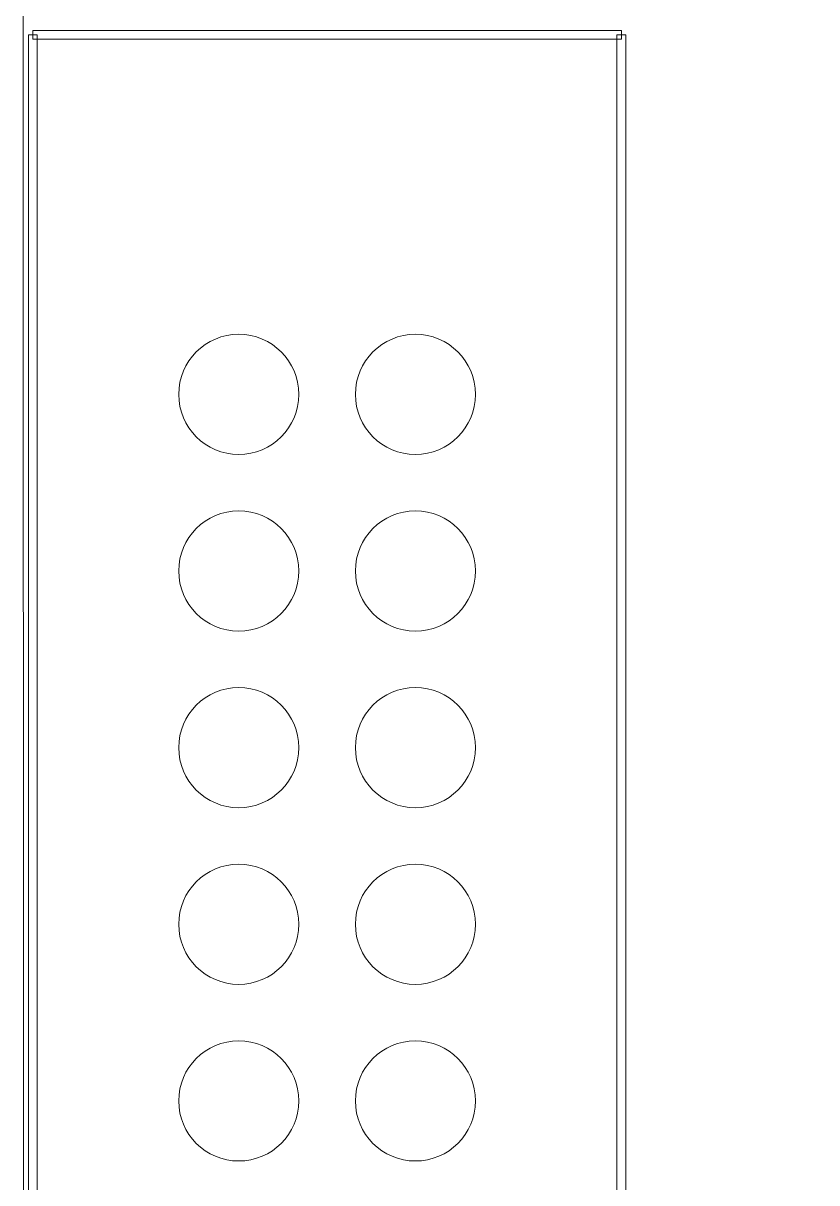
# Model space of a CAD drawing. Header units: millimetres. Extents: x -86 to 67, y -55 to 52.
# Drawn here: x -63.16 to -51.75, y 2.49 to 19.17 of the extents above; entities that cross this region are included whole.
import ezdxf

# ---------------------------------------------------------------- set-up
doc = ezdxf.new("R2010")
doc.units = ezdxf.units.MM
doc.header["$MEASUREMENT"] = 0
for name, color, linetype in [('BG_OUTLINE', 7, 'Continuous'), ('PG_SILKSCREEN_TOP', 7, 'Continuous'), ('PIN_TOP', 7, 'Continuous')]:
    doc.layers.add(name, color=color, linetype=linetype)

msp = doc.modelspace()

# ---------------------------------------------------------------- linework, layer by layer
at = {"layer": 'BG_OUTLINE', "color": 3, "lineweight": 9}
msp.add_open_spline([(-60.0926, 34.7331), (-60.0926, 34.7331), (63.7724, 34.7331), (63.7724, 34.7331), (63.7724, 34.7331), (64.585, 34.7336), (65.3646, 34.4113), (65.9396, 33.837), (65.9396, 33.837), (66.5146, 33.2627), (66.8379, 32.4797), (66.8384, 31.667), (66.8384, 31.667), (66.8384, 31.667), (66.8412, -52.28), (66.8412, -52.28), (66.8412, -52.28), (66.8412, -52.28), (66.8384, -52.1933), (66.8384, -52.1933), (66.8384, -52.1933), (66.8389, -53.006), (66.5166, -53.7856), (65.9424, -54.3606), (65.9424, -54.3606), (65.3681, -54.9356), (64.585, -55.2589), (63.7724, -55.2594), (63.7724, -55.2594), (63.7724, -55.2594), (-60.1869, -55.2594), (-60.1869, -55.2594), (-60.1869, -55.2594), (-60.1869, -55.2594), (-60.0853, -55.2518), (-60.0853, -55.2518), (-60.0853, -55.2518), (-60.8979, -55.2523), (-61.6775, -54.9299), (-62.2525, -54.3557), (-62.2525, -54.3557), (-62.8275, -53.7814), (-63.1508, -52.9984), (-63.1513, -52.1857), (-63.1513, -52.1857), (-63.1513, -52.1857), (-63.1587, 31.667), (-63.1587, 31.667), (-63.1587, 31.667), (-63.1592, 32.4797), (-62.8369, 33.2593), (-62.2626, 33.8343), (-62.2626, 33.8343), (-61.6883, 34.4093), (-60.9053, 34.7326), (-60.0926, 34.7331)], degree=3, knots=[0, 0, 0, 0, 0.0714286, 0.0714286, 0.0714286, 0.0714286, 0.1428571, 0.1428571, 0.1428571, 0.1428571, 0.2142857, 0.2142857, 0.2142857, 0.2142857, 0.2857143, 0.2857143, 0.2857143, 0.2857143, 0.3571429, 0.3571429, 0.3571429, 0.3571429, 0.4285714, 0.4285714, 0.4285714, 0.4285714, 0.5, 0.5, 0.5, 0.5, 0.5714286, 0.5714286, 0.5714286, 0.5714286, 0.6428571, 0.6428571, 0.6428571, 0.6428571, 0.7142857, 0.7142857, 0.7142857, 0.7142857, 0.7857143, 0.7857143, 0.7857143, 0.7857143, 0.8571429, 0.8571429, 0.8571429, 0.8571429, 0.9285714, 0.9285714, 0.9285714, 0.9285714, 1, 1, 1, 1], dxfattribs=at)
at = {"layer": 'PG_SILKSCREEN_TOP', "color": 6, "lineweight": 9}
for points in [[(-63.02, 18.935), (-63.02, 18.935), (-63.02, 19.062), (-63.02, 19.062), (-63.02, 19.062), (-63.02, 19.062), (-54.5598, 19.062), (-54.5598, 19.062), (-54.5598, 19.062), (-54.5598, 19.062), (-54.5598, 18.935), (-54.5598, 18.935), (-54.5598, 18.935), (-54.5598, 18.935), (-63.02, 18.935), (-63.02, 18.935)], [(-62.9565, -39.6013), (-62.9565, -39.6013), (-63.0835, -39.6013), (-63.0835, -39.6013), (-63.0835, -39.6013), (-63.0835, -39.6013), (-63.0835, 18.9985), (-63.0835, 18.9985), (-63.0835, 18.9985), (-63.0835, 18.9985), (-62.9565, 18.9985), (-62.9565, 18.9985), (-62.9565, 18.9985), (-62.9565, 18.9985), (-62.9565, -39.6013), (-62.9565, -39.6013)], [(-54.6233, 18.9985), (-54.6233, 18.9985), (-54.4963, 18.9985), (-54.4963, 18.9985), (-54.4963, 18.9985), (-54.4963, 18.9985), (-54.4963, -8.0014), (-54.4963, -8.0014), (-54.4963, -8.0014), (-54.4963, -8.0014), (-54.6233, -8.0014), (-54.6233, -8.0014), (-54.6233, -8.0014), (-54.6233, -8.0014), (-54.6233, 18.9985), (-54.6233, 18.9985)]]:
    msp.add_open_spline(points, degree=3, knots=[0, 0, 0, 0, 0.25, 0.25, 0.25, 0.25, 0.5, 0.5, 0.5, 0.5, 0.75, 0.75, 0.75, 0.75, 1, 1, 1, 1], dxfattribs=at)
at = {"layer": 'PIN_TOP', "lineweight": 9}
for points in [[(-59.1963, 13.8286), (-59.1963, 14.3056), (-59.5829, 14.6922), (-60.0599, 14.6922), (-60.0599, 14.6922), (-60.5368, 14.6922), (-60.9235, 14.3056), (-60.9235, 13.8286), (-60.9235, 13.8286), (-60.9235, 13.3517), (-60.5368, 12.965), (-60.0599, 12.965), (-60.0599, 12.965), (-59.5829, 12.965), (-59.1963, 13.3517), (-59.1963, 13.8286)], [(-56.6563, 13.8286), (-56.6563, 14.3056), (-57.0429, 14.6922), (-57.5199, 14.6922), (-57.5199, 14.6922), (-57.9968, 14.6922), (-58.3835, 14.3056), (-58.3835, 13.8286), (-58.3835, 13.8286), (-58.3835, 13.3517), (-57.9968, 12.965), (-57.5199, 12.965), (-57.5199, 12.965), (-57.0429, 12.965), (-56.6563, 13.3517), (-56.6563, 13.8286)], [(-59.1963, 11.2886), (-59.1963, 11.7656), (-59.5829, 12.1522), (-60.0599, 12.1522), (-60.0599, 12.1522), (-60.5368, 12.1522), (-60.9235, 11.7656), (-60.9235, 11.2886), (-60.9235, 11.2886), (-60.9235, 10.8117), (-60.5368, 10.425), (-60.0599, 10.425), (-60.0599, 10.425), (-59.5829, 10.425), (-59.1963, 10.8117), (-59.1963, 11.2886)], [(-56.6563, 11.2886), (-56.6563, 11.7656), (-57.0429, 12.1522), (-57.5199, 12.1522), (-57.5199, 12.1522), (-57.9968, 12.1522), (-58.3835, 11.7656), (-58.3835, 11.2886), (-58.3835, 11.2886), (-58.3835, 10.8117), (-57.9968, 10.425), (-57.5199, 10.425), (-57.5199, 10.425), (-57.0429, 10.425), (-56.6563, 10.8117), (-56.6563, 11.2886)], [(-59.1963, 8.7486), (-59.1963, 9.2256), (-59.5829, 9.6122), (-60.0599, 9.6122), (-60.0599, 9.6122), (-60.5368, 9.6122), (-60.9235, 9.2256), (-60.9235, 8.7486), (-60.9235, 8.7486), (-60.9235, 8.2717), (-60.5368, 7.885), (-60.0599, 7.885), (-60.0599, 7.885), (-59.5829, 7.885), (-59.1963, 8.2717), (-59.1963, 8.7486)], [(-56.6563, 8.7486), (-56.6563, 9.2256), (-57.0429, 9.6122), (-57.5199, 9.6122), (-57.5199, 9.6122), (-57.9968, 9.6122), (-58.3835, 9.2256), (-58.3835, 8.7486), (-58.3835, 8.7486), (-58.3835, 8.2717), (-57.9968, 7.885), (-57.5199, 7.885), (-57.5199, 7.885), (-57.0429, 7.885), (-56.6563, 8.2717), (-56.6563, 8.7486)], [(-59.1963, 6.2086), (-59.1963, 6.6856), (-59.5829, 7.0722), (-60.0599, 7.0722), (-60.0599, 7.0722), (-60.5368, 7.0722), (-60.9235, 6.6856), (-60.9235, 6.2086), (-60.9235, 6.2086), (-60.9235, 5.7317), (-60.5368, 5.345), (-60.0599, 5.345), (-60.0599, 5.345), (-59.5829, 5.345), (-59.1963, 5.7317), (-59.1963, 6.2086)], [(-56.6563, 6.2086), (-56.6563, 6.6856), (-57.0429, 7.0722), (-57.5199, 7.0722), (-57.5199, 7.0722), (-57.9968, 7.0722), (-58.3835, 6.6856), (-58.3835, 6.2086), (-58.3835, 6.2086), (-58.3835, 5.7317), (-57.9968, 5.345), (-57.5199, 5.345), (-57.5199, 5.345), (-57.0429, 5.345), (-56.6563, 5.7317), (-56.6563, 6.2086)], [(-59.1963, 3.6686), (-59.1963, 4.1456), (-59.5829, 4.5322), (-60.0599, 4.5322), (-60.0599, 4.5322), (-60.5368, 4.5322), (-60.9235, 4.1456), (-60.9235, 3.6686), (-60.9235, 3.6686), (-60.9235, 3.1917), (-60.5368, 2.805), (-60.0599, 2.805), (-60.0599, 2.805), (-59.5829, 2.805), (-59.1963, 3.1917), (-59.1963, 3.6686)], [(-56.6563, 3.6686), (-56.6563, 4.1456), (-57.0429, 4.5322), (-57.5199, 4.5322), (-57.5199, 4.5322), (-57.9968, 4.5322), (-58.3835, 4.1456), (-58.3835, 3.6686), (-58.3835, 3.6686), (-58.3835, 3.1917), (-57.9968, 2.805), (-57.5199, 2.805), (-57.5199, 2.805), (-57.0429, 2.805), (-56.6563, 3.1917), (-56.6563, 3.6686)]]:
    msp.add_open_spline(points, degree=3, knots=[0, 0, 0, 0, 0.25, 0.25, 0.25, 0.25, 0.5, 0.5, 0.5, 0.5, 0.75, 0.75, 0.75, 0.75, 1, 1, 1, 1], dxfattribs=at)

doc.saveas('drawing.dxf')
